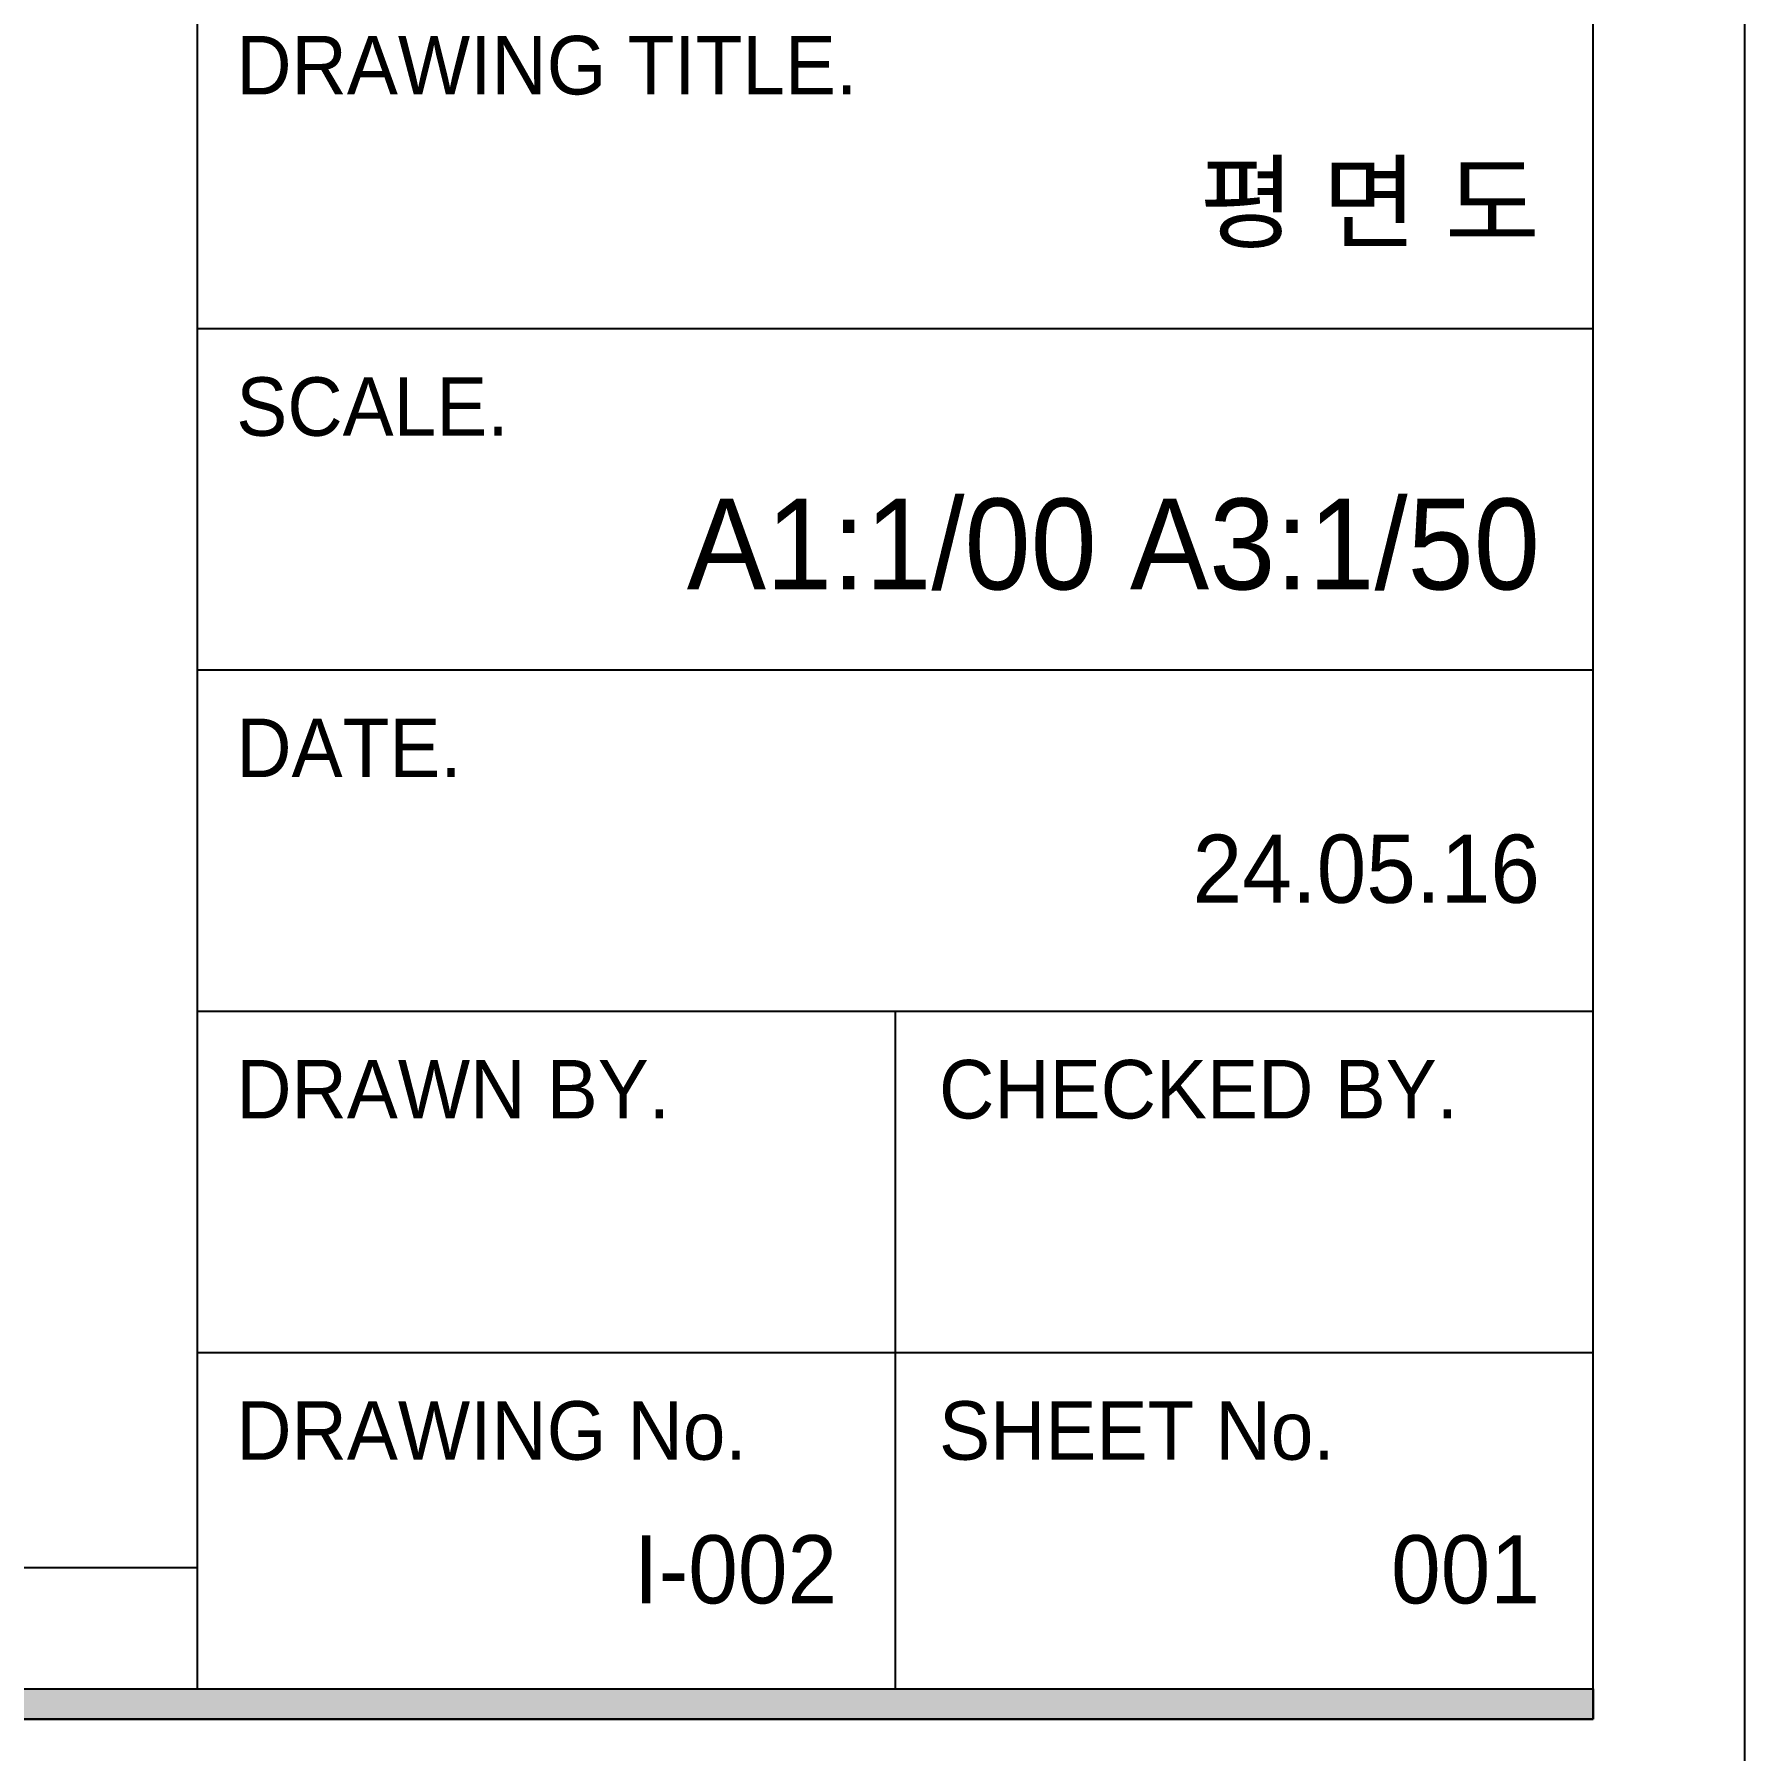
# Model space of a CAD drawing. Header units: inches. Extents: x 7740 to 83056, y -9304 to 75068.
# Drawn here: x 47419 to 50240, y 52794 to 55625 of the extents above; entities that cross this region are included whole.
import ezdxf
from ezdxf.enums import TextEntityAlignment as Align

# ---------------------------------------------------------------- set-up
doc = ezdxf.new("R2010")
doc.units = ezdxf.units.IN
doc.header["$LTSCALE"] = 50
doc.header["$MEASUREMENT"] = 0
for name, color, linetype in [('06-FUR', 6, 'Continuous'), ('F-SYM', 7, 'Continuous'), ('FORM(YOURNAME)-11', 1, 'Continuous'), ('FORM(YOURNAME)-11 @ 1', 1, 'Continuous')]:
    doc.layers.add(name, color=color, linetype=linetype)
doc.styles.add('YOURNAME', font='HY울릉도M.TTF')

# ---------------------------------------------------------------- blocks, each defined once
blk = doc.blocks.new('FORM-PLAN')
at = {"layer": 'FORM(YOURNAME)-11'}
h = blk.add_hatch(color=256, dxfattribs=at)
h.dxf.hatch_style = 1
h.paths.add_polyline_path([(-71444, 55115), (10556, 55115), (10556, 54915), (-71444, 54915)])
h.paths.add_polyline_path([(-71444, -2085), (10556, -2085), (10556, -2285), (-71444, -2285)])
at = {"layer": 'Defpoints', "color": 158}
for p, q in [((1346, 54915), (1346, -2085)), ((1346, -1285), (-71444, -1285))]:
    blk.add_line(p, q, dxfattribs=at)
blk.add_lwpolyline([(-71444, -2285), (10556, -2285), (10556, 55115), (-71444, 55115)], close=True, dxfattribs=at)
at = {"layer": 'FORM(YOURNAME)-11', "color": 14}
for p, q in [((1346, 6893), (10556, 6893)), ((1346, 4641), (10556, 4641)), ((1346, 2388), (10556, 2388)), ((5951, 2388), (5951, -2085)), ((1346, 136), (10556, 136))]:
    blk.add_line(p, q, dxfattribs=at)
at = {"layer": 'FORM(YOURNAME)-11', "color": 250}
blk.add_lwpolyline([(-72444, -3285), (11556, -3285), (11556, 56115), (-72444, 56115)], close=True, dxfattribs=at)
at = {"layer": 'FORM(YOURNAME)-11'}
blk.add_lwpolyline([(-71444, -2085), (10556, -2085), (10556, -2285), (-71444, -2285)], close=True, dxfattribs=at)
at = {"layer": 'FORM(YOURNAME)-11', "color": 14, "style": 'YOURNAME'}
for s, height, p in [('DRAWING TITLE.', 386.14, (1603, 8631)), ('SCALE.', 386.1, (1603, 6378)), ('DATE.', 386.1, (1603, 4126)), ('DRAWN BY.', 386.1, (1603, 1873)), ('CHECKED BY.', 386.14, (6240, 1873)), ('DRAWING No.', 386.14, (1603, -379)), ('SHEET No.', 386.1, (6240, -379))]:
    blk.add_text(s, height=height, dxfattribs=at).set_placement(p, align=Align.MIDDLE_LEFT)
at = {"layer": 'FORM(YOURNAME)-11', "color": 3, "style": 'YOURNAME'}
for tag, height, p in [('1', 450, (9905, 18188)), ('2', 450, (9905, 17544)), ('3', 450, (9905, 16257)), ('4', 450, (9905, 14326)), ('5', 515, (9905, 12009)), ('6', 515, (9905, 9757)), ('7', 515, (9905, 7504)), ('8', 515, (9905, 5252)), ('9', 515, (9905, 2999)), ('10', 515, (5655, 811)), ('11', 515, (9905, 747)), ('12', 515, (5655, -1441)), ('13', 515, (9905, -1441))]:
    blk.add_attdef(tag, text='', height=height, dxfattribs=at).set_placement(p, align=Align.MIDDLE_RIGHT)
blk = doc.blocks.new('*U806')
at = {"layer": 'F-SYM'}
ref = blk.add_blockref('FORM-PLAN', (47350.9, 53416.9), dxfattribs=dict(at, xscale=0.2500000000000001, yscale=0.2500000000000001, zscale=0.2500000000000001))
ref.add_attrib('7', '평 면 도', dxfattribs={"layer": 'FORM(YOURNAME)-11 @ 1', "color": 3, "height": 125, "style": 'YOURNAME'}).set_placement((49902.1, 55348.5), align=Align.MIDDLE_RIGHT)
ref.add_attrib('8', 'A1:1/00 A3:1/50', dxfattribs={"layer": 'FORM(YOURNAME)-11 @ 1', "color": 3, "height": 150, "style": 'YOURNAME'}).set_placement((49902.1, 54784.7), align=Align.MIDDLE_RIGHT)
ref.add_attrib('9', '24.05.16', dxfattribs={"layer": 'FORM(YOURNAME)-11 @ 1', "color": 3, "height": 112.5, "style": 'YOURNAME'}).set_placement((49902.1, 54248.9), align=Align.MIDDLE_RIGHT)
ref.add_attrib('13', '001', dxfattribs={"layer": 'FORM(YOURNAME)-11 @ 1', "color": 3, "height": 112.5, "style": 'YOURNAME'}).set_placement((49902.1, 53093.1), align=Align.MIDDLE_RIGHT)
ref.add_attrib('12', 'I-002', dxfattribs={"layer": 'FORM(YOURNAME)-11 @ 1', "color": 3, "height": 112.5, "style": 'YOURNAME'}).set_placement((48742.8, 53093.1), align=Align.MIDDLE_RIGHT)

msp = doc.modelspace()

# ---------------------------------------------------------------- block references
at = {"layer": '06-FUR'}
msp.add_blockref('*U806', (0, 0), dxfattribs=at)

doc.saveas('drawing.dxf')
